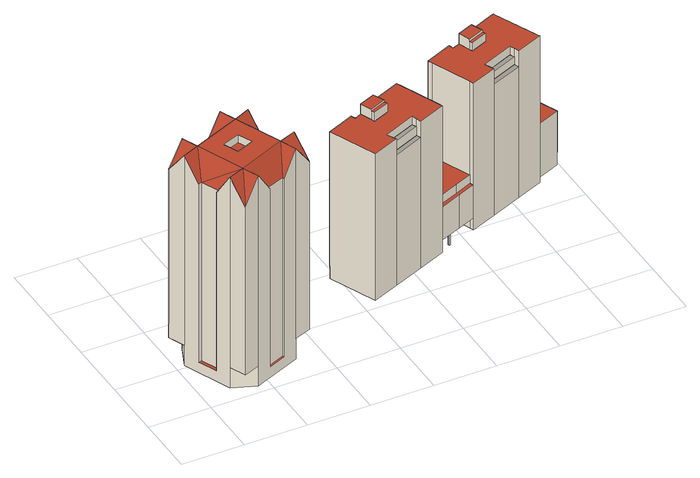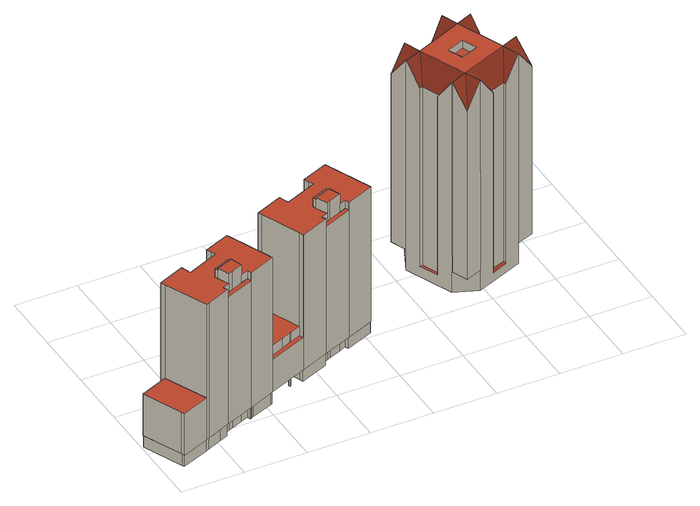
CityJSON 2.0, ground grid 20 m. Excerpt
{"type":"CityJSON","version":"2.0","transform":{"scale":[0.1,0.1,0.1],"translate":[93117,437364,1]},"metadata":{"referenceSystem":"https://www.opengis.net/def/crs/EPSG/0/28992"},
"CityObjects":{
"building1":{"type":"Building","attributes":{"measuredHeight":74.37,"yearOfConstruction":2009,"LAAGSTE_BOUWLAAG":"0","AANTAL_BOUWLAGEN":"23","AANTAL_ADRESSEN":"129","WIJK":"Rotterdam Centrum","PANDSOORT":"Vrijstaand","BUURT":"Stadsdriehoek","HOOGSTE_BOUWLAAG":"22"},"address":[{"CountryName":"Nederland","LocalityName":"Rotterdam","ThoroughfareNumber":"131","ThoroughfareName":"Hoogstraat","PostalCode":"3011PL"}],"geometry":[{"type":"Solid","lod":"2","boundaries":[[[[0,1,2,3]],[[4,5,6]],[[7,8,9]],[[10,11,12]],[[13,14,0,3]],[[15,16,17,18]],[[19,20,21,22]],[[23,24,25,26]],[[27,28,29,30]],[[31,27,30,32]],[[33,19,22,34]],[[35,36,5,4]],[[37,31,32,38]],[[39,40,41,42]],[[43,44,10,12]],[[45,46,8,7]],[[28,37,38,47,0,14,43,12,48,49,29]],[[50,48,12,11]],[[47,51,1,0]],[[52,5,36,13,3,53,54,55,21,20,56]],[[57,53,3,2]],[[51,57,2,1]],[[52,58,6,5]],[[10,44,45,7,59,60,61,25,24,62]],[[50,11,10,62,63]],[[64,59,7,9]],[[40,65,66,41]],[[67,68,8,46,35,4,69,70,71,72]],[[58,69,4,6]],[[68,64,9,8]],[[60,73,74,61]],[[70,15,18,71]],[[73,23,26,74]],[[34,55,54,33]],[[16,67,72,17]],[[65,75,76,66]],[[75,39,42,76]],[[77,78,23]],[[22,21,55,34]],[[66,76,42,41]],[[77,16,15,79]],[[80,32,30,78]],[[78,63,62,24,23]],[[56,20,19,79]],[[78,77,79,80],[75,65,40,39]],[[79,69,58]],[[47,80,51]],[[78,49,48,50]],[[68,67,16,77]],[[80,57,51]],[[31,37,28,27]],[[47,38,32,80]],[[78,30,29,49]],[[17,72,71,18]],[[69,79,15,70]],[[77,73,60,59]],[[74,26,25,61]],[[57,80,33,54,53]],[[59,64,77]],[[73,77,23]],[[79,58,52,56]],[[64,68,77]],[[79,19,33,80]],[[50,63,78]],[[35,46,45,44,43,14,13,36]]]],"semantics":{"surfaces":[{"type":"OuterCeilingSurface"},{"type":"WallSurface"},{"type":"RoofSurface"},{"type":"GroundSurface"}],"values":[[0,0,0,0,1,1,1,1,1,1,1,1,1,1,1,1,1,1,1,1,1,1,1,1,1,1,1,1,1,1,1,1,1,1,1,1,1,2,2,2,2,2,2,2,2,2,2,2,2,2,2,2,2,2,2,2,2,2,2,2,2,2,2,2,3]]}}]},
"building2":{"type":"Building","attributes":{"measuredHeight":54.53,"yearOfConstruction":1997,"LAAGSTE_BOUWLAAG":"0","AANTAL_BOUWLAGEN":"18","AANTAL_ADRESSEN":"164","WIJK":"Rotterdam Centrum","PANDSOORT":"Vrijstaand","BUURT":"Stadsdriehoek","HOOGSTE_BOUWLAAG":"17"},"address":[{"CountryName":"Nederland","LocalityName":"Rotterdam","ThoroughfareNumber":"107-107","ThoroughfareName":"Hoogstraat","PostalCode":"3011PK"}],"children":["building2-1","building2-2","building2-3","building2-4","building2-5","building2-6","building2-7","building2-8","building2-9"]},
"building2-1":{"type":"BuildingPart","attributes":{"measuredHeight":50.9},"parents":["building2"],"geometry":[{"type":"Solid","lod":"2","boundaries":[[[[81,82,83,84,85,86,87]],[[88,89,90,91,92,93,94,95]],[[88,95,96,97,98,99]],[[100,101,102,103,104,105,106]],[[107,108,109,110,111]],[[112,84,83,113,114]],[[115,116,113,83,82]],[[117,118,107,111,119]],[[119,120,121,117]],[[122,123,124,125]],[[126,127,128,129]],[[130,131,132,133]],[[134,135,136,137]],[[138,139,86,85]],[[139,140,87,86]],[[140,141,81,87]],[[142,143,144,145,146]],[[103,147,148,149,104]],[[150,151,152,94]],[[151,153,154,152]],[[153,106,105,154]],[[96,143,142,97]],[[145,148,147,146]],[[123,155,89,124]],[[127,156,157,128]],[[156,99,98,157]],[[101,158,159,160,102]],[[161,160,159,162]],[[155,163,90,89]],[[163,164,91,90]],[[164,165,92,91]],[[165,166,93,92]],[[166,150,94,93]],[[167,168,110,109,169]],[[167,170,171,168]],[[170,112,114,171]],[[141,130,133,81]],[[115,172,173,116]],[[172,134,137,173]],[[120,161,162,121]],[[103,102,160,161,120,119,111,110,168,171,114,113,116,173,137,136,174,175,176,177,129,128,157,98,97,142,146,147]],[[178,100,106,153,151,150,166,165,164,163,155,123,122,179,180,181,182,131,130,141,140,139,138,169,109,108,183,184,185]],[[185,184,121,162]],[[180,179,177,176]],[[94,152,144,143]],[[167,169,138,85,170]],[[89,88,99,156]],[[162,159,158,178,185]],[[121,184,183,118,117]],[[145,144,152,154,149,148]],[[95,94,143,96]],[[182,181,175,174]],[[183,108,107,118]],[[124,89,156,127]],[[154,105,104,149]],[[181,180,176,175]],[[82,81,172,115]],[[125,124,127,126]],[[133,132,135,134]],[[85,84,112,170]],[[126,129,177,179,122,125]],[[174,136,135,132,131,182]],[[100,178,158,101]],[[81,133,134,172]]]],"semantics":{"surfaces":[{"type":"OuterCeilingSurface"},{"type":"WallSurface"},{"type":"RoofSurface"},{"type":"GroundSurface"},{"type":"ClosureSurface"}],"values":[[0,0,1,1,1,1,1,1,1,1,1,1,1,1,1,1,1,1,1,1,1,1,1,1,1,1,1,1,1,1,1,1,1,1,1,1,1,1,1,1,2,3,4,4,4,4,4,4,4,4,4,4,4,4,4,4,4,4,4,4,4,4,4,4]]}}]},
"building2-2":{"type":"BuildingPart","attributes":{"measuredHeight":18.49},"parents":["building2"],"geometry":[{"type":"Solid","lod":"2","boundaries":[[[[186,187,85,84,188,189,190,191,192]],[[193,194,187,186]],[[194,138,85,187]],[[191,195,167,169,196]],[[197,195,191,190]],[[196,198,192,191]],[[198,193,186,192]],[[112,199,188,84]],[[199,200,189,188]],[[200,197,190,189]],[[200,199,112,170,167,195,197]],[[194,193,198,196,169,138]],[[170,112,84,85]],[[85,138,169,167,170]]]],"semantics":{"surfaces":[{"type":"OuterCeilingSurface"},{"type":"WallSurface"},{"type":"RoofSurface"},{"type":"GroundSurface"},{"type":"ClosureSurface"}],"values":[[0,1,1,1,1,1,1,1,1,1,2,3,4,4]]}}]},
"building2-3":{"type":"BuildingPart","attributes":{"measuredHeight":54.45},"parents":["building2"],"geometry":[{"type":"Solid","lod":"2","boundaries":[[[[82,81,133,132,201,125,124,89,88]],[[99,115,82,88]],[[202,174,136,203,204]],[[202,205,175,174]],[[205,206,176,175]],[[207,208,209,129,177]],[[206,207,177,176]],[[207,202,204,208]],[[131,210,201,132]],[[129,209,211,212,126]],[[136,135,212,211,203]],[[210,122,125,201]],[[156,127,126,212,135,134,172,115,99]],[[207,206,205,202]],[[204,203,211,209,208]],[[131,182,181,180,179,122,210]],[[177,129,126,125,122,179]],[[115,172,81,82]],[[174,182,131,132,135,136]],[[172,134,133,81]],[[127,156,89,124]],[[179,180,176,177]],[[180,181,175,176]],[[126,127,124,125]],[[134,135,132,133]],[[181,182,174,175]],[[156,99,88,89]]]],"semantics":{"surfaces":[{"type":"OuterCeilingSurface"},{"type":"WallSurface"},{"type":"RoofSurface"},{"type":"GroundSurface"},{"type":"ClosureSurface"}],"values":[[0,1,1,1,1,1,1,1,1,1,1,1,2,2,2,3,4,4,4,4,4,4,4,4,4,4,4]]}}]},
"building2-4":{"type":"BuildingPart","attributes":{"measuredHeight":50.92},"parents":["building2"],"geometry":[{"type":"Solid","lod":"2","boundaries":[[[[213,214,215,216]],[[152,154,105,217,218,219,220,215,214,95,94],[221,222,223,224],[225,226,227,228],[229,230,231,232],[233,234,235,236]],[[237,238,239,240]],[[241,242,243,244,245]],[[246,238,237,247,248]],[[249,250,235,234]],[[250,251,236,235]],[[252,253,223,222]],[[254,255,221,224]],[[251,256,233,236]],[[255,252,222,221]],[[257,258,259,260]],[[261,262,228,227]],[[263,264,231,230]],[[265,266,267,268,269]],[[270,271,272,273,274]],[[275,276,219,218]],[[276,277,220,219]],[[277,278,215,220]],[[279,266,265,280]],[[270,268,267,271]],[[264,281,232,231]],[[281,282,229,232]],[[282,263,230,229]],[[240,283,242,241,284]],[[284,247,237,240]],[[285,261,227,226]],[[286,287,239,288]],[[248,289,290,246]],[[289,291,292,290]],[[262,293,225,228]],[[293,285,226,225]],[[287,283,240,239]],[[278,294,216,215]],[[274,295,296,270]],[[295,149,148,296]],[[280,214,213,297,298,279]],[[280,96,95,214]],[[299,300,301,302,303]],[[301,257,260,302]],[[294,304,305,216]],[[306,307,308,309]],[[307,298,297,308]],[[272,300,299,310,275,218,273]],[[104,311,217,105]],[[311,273,218,217]],[[244,312,313,314,245]],[[258,314,313,259]],[[304,315,316,305]],[[317,306,309,318]],[[268,319,320,269]],[[319,321,322,320]],[[321,323,324,322]],[[323,145,144,324]],[[325,286,288,326]],[[291,327,328,292]],[[253,254,224,223]],[[256,249,234,233]],[[280,265,269,320,322,324,144,143,96]],[[298,307,306,317,329,330,331,332,327,291,289,248,247,284,241,245,314,258,257,301,300,272,271,267,266,279]],[[296,148,145,323,321,319,268,270]],[[274,273,311,104,149,295]],[[285,293,262,261]],[[255,254,253,252]],[[333,334,315,304,294,278,277,276,275,310,335,336,337,338,243,242,283,287,286,325,339,340]],[[249,256,251,250]],[[263,282,281,264]],[[340,339,332,331]],[[154,152,144,145,148,149]],[[308,297,213,216]],[[334,333,330,329]],[[316,315,334,329,317,318]],[[246,290,239,238]],[[143,144,152,94]],[[337,336,260,259]],[[328,327,332,339,325,326]],[[318,309,305,316]],[[290,292,288,239]],[[96,143,94,95]],[[303,302,260,336,335]],[[259,313,312,338,337]],[[243,338,312,244]],[[333,340,331,330]],[[309,308,216,305]],[[292,328,326,288]],[[335,310,299,303]],[[149,104,105,154]]]],"semantics":{"surfaces":[{"type":"OuterCeilingSurface"},{"type":"WallSurface"},{"type":"RoofSurface"},{"type":"GroundSurface"},{"type":"ClosureSurface"}],"values":[[0,0,0,1,1,1,1,1,1,1,1,1,1,1,1,1,1,1,1,1,1,1,1,1,1,1,1,1,1,1,1,1,1,1,1,1,1,1,1,1,1,1,1,1,1,1,1,1,1,1,1,1,1,1,1,1,1,1,2,2,2,2,3,3,3,3,3,4,4,4,4,4,4,4,4,4,4,4,4,4,4,4,4,4,4,4,4]]}}]},
"building2-5":{"type":"BuildingPart","attributes":{"measuredHeight":48.03},"parents":["building2"],"geometry":[{"type":"Solid","lod":"2","boundaries":[[[[178,183,118,158]],[[117,121,162,159]],[[158,118,117,159]],[[183,178,185,184]],[[162,185,178,158,159]],[[121,117,118,183,184]],[[184,185,162,121]]]],"semantics":{"surfaces":[{"type":"ClosureSurface"},{"type":"OuterFloorSurface"},{"type":"WallSurface"},{"type":"GroundSurface"}],"values":[[0,1,2,3,0,0,0]]}}]},
"building2-6":{"type":"BuildingPart","attributes":{"measuredHeight":45.43},"parents":["building2"],"geometry":[{"type":"Solid","lod":"2","boundaries":[[[[108,183,118,107]],[[158,101,107,118]],[[100,108,107,101]],[[178,183,108,100]],[[178,100,101,158]],[[183,178,158,118]]]],"semantics":{"surfaces":[{"type":"ClosureSurface"},{"type":"OuterFloorSurface"},{"type":"WallSurface"},{"type":"GroundSurface"}],"values":[[0,1,2,3,0,0]]}}]},
"building2-7":{"type":"BuildingPart","attributes":{"measuredHeight":48.23},"parents":["building2"],"geometry":[{"type":"Solid","lod":"2","boundaries":[[[[338,335,303,312]],[[302,260,259,313]],[[312,303,302,313]],[[335,338,337,336]],[[260,302,303,335,336]],[[312,313,259,337,338]],[[336,337,259,260]]]],"semantics":{"surfaces":[{"type":"ClosureSurface"},{"type":"OuterFloorSurface"},{"type":"WallSurface"},{"type":"GroundSurface"}],"values":[[0,1,2,3,0,0,0]]}}]},
"building2-8":{"type":"BuildingPart","attributes":{"measuredHeight":45.23},"parents":["building2"],"geometry":[{"type":"Solid","lod":"2","boundaries":[[[[310,335,303,299]],[[312,244,299,303]],[[243,310,299,244]],[[338,335,310,243]],[[335,338,312,303]],[[338,243,244,312]]]],"semantics":{"surfaces":[{"type":"ClosureSurface"},{"type":"OuterFloorSurface"},{"type":"WallSurface"},{"type":"GroundSurface"}],"values":[[0,1,2,3,0,0]]}}]},
"building2-9":{"type":"BuildingPart","attributes":{"measuredHeight":54.53},"parents":["building2"],"geometry":[{"type":"Solid","lod":"2","boundaries":[[[[305,316,341,326,288,239,238,213,216]],[[342,343,331,330]],[[246,297,213,238]],[[344,329,317,345,346]],[[344,342,330,329]],[[347,344,346,348]],[[327,332,347,348,349]],[[343,347,332,331]],[[327,349,350,351,328]],[[351,350,345,317,318]],[[315,352,341,316]],[[352,325,326,341]],[[350,349,348,346,345]],[[328,351,318,309,308,297,246,290,292]],[[347,343,342,344]],[[315,334,333,340,339,325,352]],[[332,327,328,326,325,339]],[[292,290,239,288]],[[308,309,305,216]],[[339,340,331,332]],[[290,246,238,239]],[[309,318,316,305]],[[340,333,330,331]],[[297,308,216,213]],[[333,334,329,330]],[[318,317,329,334,315,316]],[[328,292,288,326]]]],"semantics":{"surfaces":[{"type":"OuterCeilingSurface"},{"type":"WallSurface"},{"type":"RoofSurface"},{"type":"GroundSurface"},{"type":"ClosureSurface"}],"values":[[0,1,1,1,1,1,1,1,1,1,1,1,2,2,2,3,4,4,4,4,4,4,4,4,4,4,4]]}}]}
},
"vertices":[
[212,348,74],[265,370,74],[286,319,74],[287,317,74],[318,91,74],[351,164,74],[371,112,74],[90,58,74],[165,27,74],[112,5,74],[27,210,74],[5,263,74],[58,284,74],[287,317,3],[212,348,3],[268,79,657],[209,55,659],[209,55,39],[268,79,39],[323,208,657],[331,211,657],[331,211,39],[323,208,39],[57,166,657],[47,162,657],[47,162,39],[57,166,39],[112,297,39],[109,305,33],[109,305,657],[112,297,657],[165,318,39],[165,318,658],[299,265,657],[299,265,39],[318,91,3],[351,164,3],[161,327,33],[161,327,658],[205,227,733],[149,204,733],[149,204,707],[205,227,707],[58,284,3],[27,210,3],[90,58,3],[165,27,3],[212,348,733],[58,284,731],[59,285,732],[5,263,657],[265,370,657],[351,164,732],[287,317,731],[307,269,657],[307,269,39],[350,166,733],[286,319,733],[371,112,657],[90,58,734],[72,103,658],[72,103,39],[27,210,732],[27,211,733],[112,5,657],[169,157,733],[169,157,707],[212,47,659],[165,27,734],[318,91,733],[271,71,658],[271,71,39],[212,47,39],[82,107,657],[82,107,39],[225,180,733],[225,180,707],[143,80,733],[80,232,733],[297,144,733],[234,296,733],
[1162,624,46],[1161,627,46],[1238,660,46],[1246,663,46],[1247,660,46],[1239,657,46],[1191,637,46],[1066,588,46],[1067,585,46],[1065,584,46],[1061,583,46],[1056,580,46],[987,552,46],[980,549,46],[979,551,46],[979,551,157],[979,551,513],[1066,588,513],[1066,588,486],[1126,432,4],[1126,432,458],[1126,432,513],[1043,398,513],[1043,398,160],[1043,398,46],[1043,398,4],[1227,474,458],[1227,474,4],[1312,510,4],[1312,510,513],[1227,474,513],[1246,663,189],[1238,660,513],[1246,663,513],[1161,627,486],[1161,627,513],[1221,490,484],[1221,490,458],[1221,490,513],[1215,505,513],[1215,505,484],[1094,583,4],[1071,573,4],[1071,573,46],[1094,583,46],[1094,583,486],[1071,573,486],[1071,573,513],[1094,583,513],[1167,613,4],[1145,604,4],[1145,604,46],[1167,613,46],[1167,613,486],[1145,604,486],[1145,604,513],[1167,613,513],[1247,660,4],[1239,657,4],[1191,637,4],[1162,624,4],[980,549,513],[980,549,157],[985,537,157],[985,537,189],[985,537,513],[1038,410,513],[1038,410,189],[1038,410,160],[980,549,4],[985,537,4],[985,537,46],[1038,410,4],[1038,410,46],[1067,585,4],[1067,585,486],[1067,585,513],[1119,447,458],[1119,447,484],[1119,447,513],[1113,462,513],[1113,462,484],[1065,584,4],[1061,583,4],[1056,580,4],[987,552,4],[1306,524,189],[1306,524,513],[1306,524,4],[1247,660,189],[1247,660,513],[1162,624,486],[1162,624,513],[1161,567,513],[1165,557,513],[1112,535,513],[1108,545,513],[1119,447,4],[1108,545,4],[1112,535,4],[1165,557,4],[1161,567,4],[1221,490,4],[1215,505,4],[1113,462,4],
[1335,697,46],[1249,661,46],[1337,701,46],[1341,690,46],[1396,562,46],[1393,561,46],[1339,689,46],[1335,697,4],[1249,661,4],[1393,561,189],[1393,561,4],[1396,562,189],[1339,689,4],[1337,701,189],[1341,690,189],
[1132,599,46],[1161,567,541],[1145,604,548],[1161,567,548],[1165,557,541],[1112,535,541],[1108,545,541],[1108,545,548],[1094,583,548],[1132,599,4],[1132,599,548],[1132,599,486],
[761,460,46],[852,498,46],[853,496,46],[762,458,46],[986,374,46],[916,345,46],[911,357,46],[858,484,46],[909,468,46],[906,467,46],[909,461,46],[912,462,46],[952,365,46],[950,371,46],[947,370,46],[949,364,46],[939,397,46],[936,403,46],[934,402,46],[936,396,46],[899,494,46],[896,500,46],[893,499,46],[896,493,46],[579,384,46],[667,421,46],[668,418,46],[580,382,46],[643,231,513],[643,231,4],[728,266,4],[728,266,456],[728,266,513],[667,421,486],[579,384,513],[667,421,513],[896,500,4],[893,499,4],[896,493,4],[906,467,4],[909,461,4],[912,462,4],[909,468,4],[899,494,4],[817,339,513],[715,296,513],[715,296,486],[817,339,486],[947,370,4],[949,364,4],[936,403,4],[934,402,4],[853,496,157],[853,496,513],[858,484,513],[858,484,189],[858,484,157],[911,357,189],[911,357,513],[916,345,513],[916,345,160],[911,357,160],[916,345,4],[911,357,4],[858,484,4],[853,496,4],[852,498,513],[852,498,157],[936,396,4],[939,397,4],[580,382,4],[580,382,513],[950,371,4],[673,407,4],[668,418,4],[673,407,46],[668,418,513],[668,418,486],[673,407,513],[673,407,486],[952,365,4],[762,458,4],[980,386,160],[980,386,189],[761,460,486],[761,460,513],[829,308,456],[829,308,513],[823,324,513],[823,324,486],[823,324,456],[767,447,4],[767,447,46],[767,447,513],[762,458,513],[762,458,486],[767,447,486],[829,308,4],[986,374,160],[722,281,456],[722,281,486],[722,281,513],[746,438,4],[746,438,46],[746,438,513],[746,438,486],[893,498,189],[893,498,157],[896,499,189],[896,499,157],[928,513,189],[928,513,157],[695,417,4],[695,417,46],[695,417,513],[695,417,486],[762,402,513],[767,391,513],[714,369,513],[710,380,513],[767,391,4],[762,402,4],[823,324,4],[817,339,4],[715,296,4],[722,281,4],[710,380,4],[714,369,4],
[734,433,46],[767,391,543],[714,369,543],[762,402,543],[746,438,549],[762,402,549],[710,380,543],[710,380,549],[695,417,549],[734,433,549],[734,433,486],[734,433,4]
]}
